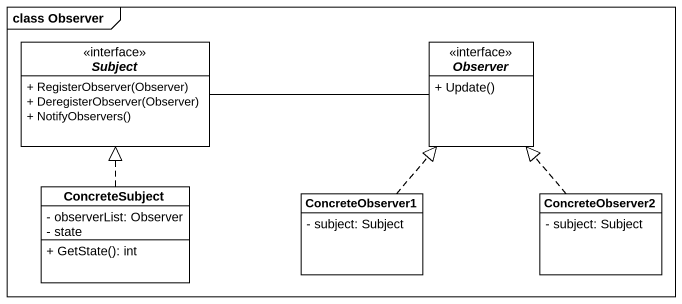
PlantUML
@startuml
mainframe class Observer
hide circle
hide empty members
skinparam classAttributeIconSize 0
interface Subject {
  + RegisterObserver(Observer)
  + DeregisterObserver(Observer)
  + NotifyObservers()
}
interface Observer {
  + Update()
}
class ConcreteSubject {
  - observerList: Observer
  - state
  + GetState(): int
}
class ConcreteObserver1 {
  - subject: Subject
}
class ConcreteObserver2 {
  - subject: Subject
}
Subject -right- Observer
ConcreteSubject .up.|> Subject
ConcreteObserver1 .up.|> Observer
ConcreteObserver2 .up.|> Observer
@enduml
